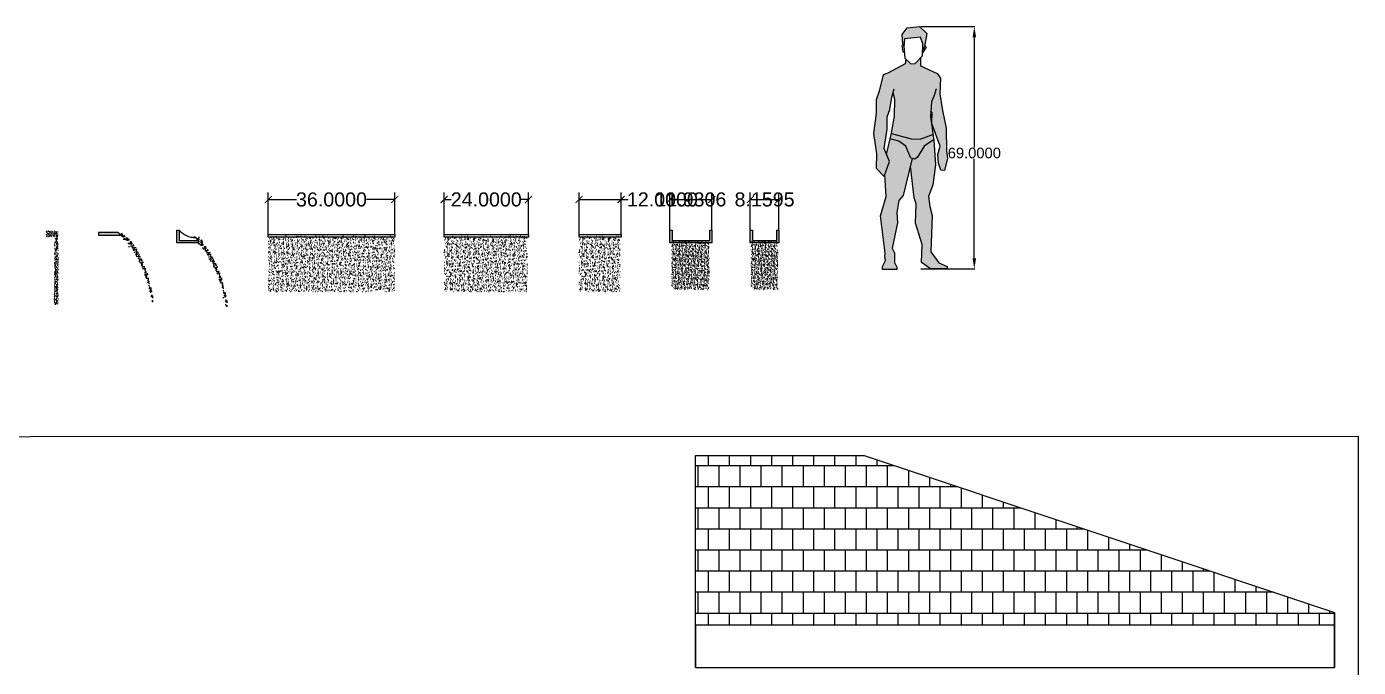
# Model space of a CAD drawing. Header units: inches. Extents: x 1 to 3312, y -950 to 1520.
# Drawn here: x 2441.6 to 2820.9, y 638.7 to 821.2 of the extents above; entities that cross this region are included whole.
import ezdxf

# ---------------------------------------------------------------- set-up
doc = ezdxf.new("R2010")
doc.units = ezdxf.units.IN
doc.header["$MEASUREMENT"] = 0
doc.styles.get("Standard").update_dxf_attribs({"font": 'arial.ttf'})
doc.dimstyles.get("Standard").update_dxf_attribs({"dimtxt": 0.18, "dimasz": 0.18, "dimexe": 0.18, "dimexo": 0.0625, "dimgap": 0.09, "dimtad": 0, "dimtih": 1, "dimtoh": 1, "dimdec": 4, "dimzin": 0, "dimdsep": 46, "dimtxsty": 'Standard', "dimcen": 0.09, "dimadec": 0, "dimazin": 0, "dimtfac": 1, "dimtdec": 4, "dimtofl": 0, "dimtmove": 0, "dimatfit": 3, "dimfxl": 1, "dimtolj": 1, "dimtzin": 0, "dimarcsym": 0})

# ---------------------------------------------------------------- blocks, each defined once
blk = doc.blocks.new('_ArchTick')
at = {"color": 0, "linetype": 'ByBlock', "const_width": 0.15}
blk.add_lwpolyline([(-0.5, -0.5), (0.5, 0.5)], dxfattribs=at)
blk = doc.blocks.new('*D98')
at = {"color": 0, "lineweight": -2, "ltscale": 0.5, "transparency": 16777216}
for p, q in [((2510.39, 762.09), (2510.39, 773.99)), ((2546.39, 762.09), (2546.39, 773.99)), ((2510.39, 771.99), (2518.45, 771.99)), ((2546.39, 771.99), (2538.33, 771.99))]:
    blk.add_line(p, q, dxfattribs=at)
at = {"layer": 'Defpoints', "color": 0, "ltscale": 0.5, "transparency": 16777216}
for p in [(2546.39, 771.99), (2510.39, 762.02), (2546.39, 762.02)]:
    blk.add_point(p, dxfattribs=at)
at = {"color": 0, "lineweight": -2, "ltscale": 0.5, "transparency": 16777216, "xscale": 2, "yscale": 2, "zscale": 2, "rotation": 180}
blk.add_blockref('_ArchTick', (2510.39, 771.99), dxfattribs=at)
at = {"color": 0, "lineweight": -2, "ltscale": 0.5, "transparency": 16777216, "xscale": 2, "yscale": 2, "zscale": 2}
blk.add_blockref('_ArchTick', (2546.39, 771.99), dxfattribs=at)
at = {"color": 0, "ltscale": 0.5, "transparency": 16777216, "insert": (2528.39, 771.99), "char_height": 4, "attachment_point": 5}
blk.add_mtext('\\A1;36.0000', dxfattribs=at)
blk = doc.blocks.new('*D71')
at = {"color": 0, "lineweight": -2, "ltscale": 0.5, "transparency": 16777216}
for p, q in [((2560.48, 762.09), (2560.48, 773.99)), ((2584.48, 762.09), (2584.48, 773.99)), ((2560.48, 771.99), (2562.5, 771.99)), ((2584.48, 771.99), (2582.45, 771.99))]:
    blk.add_line(p, q, dxfattribs=at)
at = {"layer": 'Defpoints', "color": 0, "ltscale": 0.5, "transparency": 16777216}
for p in [(2584.48, 771.99), (2560.48, 762.02), (2584.48, 762.02)]:
    blk.add_point(p, dxfattribs=at)
at = {"color": 0, "lineweight": -2, "ltscale": 0.5, "transparency": 16777216, "xscale": 2, "yscale": 2, "zscale": 2, "rotation": 180}
blk.add_blockref('_ArchTick', (2560.48, 771.99), dxfattribs=at)
at = {"color": 0, "lineweight": -2, "ltscale": 0.5, "transparency": 16777216, "xscale": 2, "yscale": 2, "zscale": 2}
blk.add_blockref('_ArchTick', (2584.48, 771.99), dxfattribs=at)
at = {"color": 0, "ltscale": 0.5, "transparency": 16777216, "insert": (2572.48, 771.99), "char_height": 4, "attachment_point": 5}
blk.add_mtext('\\A1;24.0000', dxfattribs=at)
blk = doc.blocks.new('*D72')
at = {"color": 0, "lineweight": -2, "ltscale": 0.5, "transparency": 16777216}
for p, q in [((2696.3, 821.23), (2711.67, 821.23)), ((2711.49, 818.23), (2711.49, 786.85)), ((2711.49, 755.23), (2711.49, 783.61)), ((2696.3, 752.23), (2711.67, 752.23))]:
    blk.add_line(p, q, dxfattribs=at)
at = {"color": 0, "ltscale": 0.5, "transparency": 16777216}
for points in [[(2710.99, 818.23), (2711.99, 818.23), (2711.49, 821.23)], [(2710.99, 755.23), (2711.99, 755.23), (2711.49, 752.23)]]:
    blk.add_solid(points, dxfattribs=at)
at = {"layer": 'Defpoints', "color": 0, "ltscale": 0.5, "transparency": 16777216}
for p in [(2696.24, 821.23), (2696.24, 752.23), (2711.49, 752.23)]:
    blk.add_point(p, dxfattribs=at)
at = {"color": 0, "ltscale": 0.5, "transparency": 16777216, "insert": (2711.49, 785.23), "char_height": 3, "attachment_point": 5}
blk.add_mtext('\\A1;69.0000', dxfattribs=at)
blk = doc.blocks.new('*D73')
at = {"color": 0, "lineweight": -2, "ltscale": 0.5, "transparency": 16777216}
for p, q in [((2598.89, 762.09), (2598.89, 773.99)), ((2610.89, 762.09), (2610.89, 773.99)), ((2598.89, 771.99), (2610.89, 771.99)), ((2610.89, 771.99), (2612.89, 771.99))]:
    blk.add_line(p, q, dxfattribs=at)
at = {"layer": 'Defpoints', "color": 0, "ltscale": 0.5, "transparency": 16777216}
for p in [(2610.89, 771.99), (2598.89, 762.02), (2610.89, 762.02)]:
    blk.add_point(p, dxfattribs=at)
at = {"color": 0, "lineweight": -2, "ltscale": 0.5, "transparency": 16777216, "xscale": 2, "yscale": 2, "zscale": 2, "rotation": 180}
blk.add_blockref('_ArchTick', (2598.89, 771.99), dxfattribs=at)
at = {"color": 0, "lineweight": -2, "ltscale": 0.5, "transparency": 16777216, "xscale": 2, "yscale": 2, "zscale": 2}
blk.add_blockref('_ArchTick', (2610.89, 771.99), dxfattribs=at)
at = {"color": 0, "ltscale": 0.5, "transparency": 16777216, "insert": (2622.64, 771.99), "char_height": 4, "attachment_point": 5}
blk.add_mtext('\\A1;12.0000', dxfattribs=at)
blk = doc.blocks.new('*D74')
at = {"color": 0, "lineweight": -2, "ltscale": 0.5, "transparency": 16777216}
for p, q in [((2624.79, 763.33), (2624.79, 773.99)), ((2636.72, 763.33), (2636.72, 773.99)), ((2624.79, 771.99), (2636.72, 771.99))]:
    blk.add_line(p, q, dxfattribs=at)
at = {"layer": 'Defpoints', "color": 0, "ltscale": 0.5, "transparency": 16777216}
for p in [(2636.72, 771.99), (2624.79, 763.27), (2636.72, 763.27)]:
    blk.add_point(p, dxfattribs=at)
at = {"color": 0, "lineweight": -2, "ltscale": 0.5, "transparency": 16777216, "xscale": 2, "yscale": 2, "zscale": 2, "rotation": 180}
blk.add_blockref('_ArchTick', (2624.79, 771.99), dxfattribs=at)
at = {"color": 0, "lineweight": -2, "ltscale": 0.5, "transparency": 16777216, "xscale": 2, "yscale": 2, "zscale": 2}
blk.add_blockref('_ArchTick', (2636.72, 771.99), dxfattribs=at)
at = {"color": 0, "ltscale": 0.5, "transparency": 16777216, "insert": (2630.76, 771.99), "char_height": 4, "attachment_point": 5}
blk.add_mtext('\\A1;11.9306', dxfattribs=at)
blk = doc.blocks.new('*D75')
at = {"color": 0, "lineweight": -2, "ltscale": 0.5, "transparency": 16777216}
for p, q in [((2647.67, 763.33), (2647.67, 773.99)), ((2655.83, 763.33), (2655.83, 773.99)), ((2647.67, 771.99), (2655.83, 771.99))]:
    blk.add_line(p, q, dxfattribs=at)
at = {"layer": 'Defpoints', "color": 0, "ltscale": 0.5, "transparency": 16777216}
for p in [(2655.83, 771.99), (2647.67, 763.27), (2655.83, 763.27)]:
    blk.add_point(p, dxfattribs=at)
at = {"color": 0, "lineweight": -2, "ltscale": 0.5, "transparency": 16777216, "xscale": 2, "yscale": 2, "zscale": 2, "rotation": 180}
blk.add_blockref('_ArchTick', (2647.67, 771.99), dxfattribs=at)
at = {"color": 0, "lineweight": -2, "ltscale": 0.5, "transparency": 16777216, "xscale": 2, "yscale": 2, "zscale": 2}
blk.add_blockref('_ArchTick', (2655.83, 771.99), dxfattribs=at)
at = {"color": 0, "ltscale": 0.5, "transparency": 16777216, "insert": (2651.75, 771.99), "char_height": 4, "attachment_point": 5}
blk.add_mtext('\\A1;8.1595', dxfattribs=at)

msp = doc.modelspace()

# ---------------------------------------------------------------- hatches: boundary and pattern name
at = {"ltscale": 0.5, "true_color": 0xc7c8ca}
h = msp.add_hatch(color=9, dxfattribs=at)
h.dxf.hatch_style = 1
h.paths.add_polyline_path([(2701.81801, 806.5944), (2700.87142, 807.92978), (2696.13844, 810.02581), (2696.20081, 812.39576), (2694.65094, 810.71885), (2693.43389, 810.68505), (2691.99119, 812.04119), (2691.77735, 810.65124), (2686.80773, 807.98049), (2685.52306, 807.47338), (2684.37362, 802.84183), (2683.49464, 800.40773), (2683.49464, 796.62135), (2682.75089, 790.84036), (2683.62987, 784.95795), (2683.56226, 780.96873), (2685.79352, 778.53463), (2687.34864, 782.7943), (2685.79352, 786.51307), (2686.6725, 792.05741), (2686.6725, 795.57333), (2687.41625, 797.60175), (2688.02477, 801.18529), (2688.36523, 802.37687), (2688.86995, 800.55986), (2688.73472, 795.69166), (2687.92336, 790.85726), (2687.90404, 790.77503), (2693.5015, 789.31905), (2696.07083, 789.21763), (2699.70691, 790.47145), (2699.04584, 795.50572), (2699.14937, 797.16226), (2699.45152, 796.72277), (2699.38391, 793.61253), (2701.7504, 787.18921), (2701.07426, 784.82272), (2701.2771, 782.32101), (2701.9955, 780.38344), (2703.00971, 780.28202), (2703.84643, 783.7409), (2703.57597, 785.76932), (2703.44074, 792.32787), (2702.42654, 797.3651), (2701.64898, 802.13188)])
h.paths.add_polyline_path([(2693.83039, 783.67039), (2693.40008, 783.77471), (2692.01399, 787.22302), (2690.01938, 788.6091), (2687.56127, 789.31546), (2686.50408, 784.81389), (2687.34864, 782.7943), (2685.99691, 779.09174), (2686.36824, 772.87196), (2684.7455, 767.36143), (2686.13159, 756.71224), (2685.96255, 755.69803), (2686.1992, 754.65001), (2685.32022, 752.89205), (2685.32022, 752.04688), (2689.41086, 752.04688), (2689.44467, 752.70611), (2688.76853, 754.05839), (2688.76853, 756.76295), (2688.09239, 758.11523), (2689.57989, 765.38372), (2689.37705, 768.29112), (2689.98558, 771.67182), (2691.20263, 773.15932)])
h.paths.add_polyline_path([(2699.92482, 788.81194), (2699.90364, 788.97322), (2697.18646, 787.18921), (2695.25946, 784.07897), (2694.51571, 783.50425), (2693.83039, 783.67039), (2693.28746, 781.49864), (2694.31287, 772.44938), (2694.92139, 770.75903), (2694.71855, 765.21469), (2696.67935, 759.19705), (2696.4089, 754.05839), (2699.04584, 752.23282), (2703.7112, 752.23282), (2703.77882, 752.90896), (2701.41233, 753.99078), (2699.11346, 757.10102), (2699.45152, 767.41214), (2698.843, 770.04908), (2698.43731, 772.88887), (2699.65436, 776.20195), (2700.46573, 781.91532)])
h.paths.add_polyline_path([(2697.18646, 787.18921), (2699.90364, 788.97322), (2699.70691, 790.47145), (2696.07083, 789.21763), (2693.5015, 789.31905), (2687.90404, 790.77503), (2687.56127, 789.31546), (2690.01938, 788.6091), (2692.01399, 787.22302), (2693.40008, 783.77471), (2694.51571, 783.50425), (2695.25946, 784.07897)], flags=17)
h.paths.add_polyline_path([(2697.93022, 819.23821), (2695.9018, 821.23282), (2692.38587, 820.89475), (2690.93217, 819.00156), (2691.13502, 816.22939), (2691.38338, 815.64988), (2691.64212, 817.78451), (2696.20606, 818.224), (2696.84839, 816.33081), (2696.7776, 814.56109), (2697.32169, 815.55325)])
h.paths.add_polyline_path([(2691.37167, 815.55325), (2691.38338, 815.64988), (2691.23957, 815.98542), (2690.83075, 815.7899), (2691.13502, 814.09955), (2691.56794, 813.82248)])
h.paths.add_polyline_path([(2697.72737, 815.41802), (2697.36248, 815.80028), (2697.32169, 815.55325), (2696.7776, 814.56109), (2696.74569, 813.76318)])
at = {"ltscale": 0.5}
h = msp.add_hatch(dxfattribs=at)
h.set_pattern_fill('AR-CONC', color=5, scale=0.130714)
h.set_pattern_definition([(50, (-9190.337, 2567.5364), (0.93756298, -0.08202613), [0.09803587, -1.07839453]), (355, (-9190.337, 2567.5364), (-0.1813681, 0.9832241), [0.07842869, -0.86271563]), (100.4514445, (-9190.2588, 2567.5295), (0.75619488, 0.90119796), [0.08331767, -0.91649433]), (46.1842, (-9190.337, 2567.7978), (1.39503905, -0.21635768), [0.1470538, -1.6175918]), (96.635635, (-9190.2207, 2567.7798), (1.22173859, 1.27331415), [0.12497657, -1.37474227]), (351.184164, (-9190.337, 2567.7978), (1.22173858, 1.27331415), [0.11764304, -1.29407344]), (21, (-9190.20625, 2567.73245), (0.780244, -0.526281225), [0.09803587, -1.07839453]), (326, (-9190.2063, 2567.7324), (0.31804839, 0.947876175), [0.07842869, -0.86271563]), (71.451445, (-9190.1412, 2567.6886), (1.098292385, 0.42159495), [0.08331766, -0.91649433]), (37.5, (-9190.33697, 2567.53638), (0.015894693, 0.4351405), [0, -0.852258468, 0, -0.875787076, 0, -0.86598349]), (7.5, (-9190.33697, 2567.53638), (0.343870001, 0.515553253), [0, -0.499329348, 0, -0.832651294, 0, -0.330054084]), (327.5, (-9190.62846, 2567.53638), (0.697783269, -0.029482485), [0, -0.326786222, 0, -1.019573013, 0, -1.35289496]), (317.5, (-9190.7592, 2567.5364), (0.76230882, 0.130851716), [0, -0.42482209, 0, -0.677101053, 0, -0.960751493])])
h.paths.add_polyline_path([(2450.56979, 763.12246), (2449.46752, 763.12246), (2447.81412, 763.12246), (2447.1834, 763.12246), (2447.1834, 761.40023), (2449.47739, 761.41184), (2449.40576, 742.17937), (2450.56979, 742.17937)])
at = {"ltscale": 0.5, "true_color": 0xc7c8ca}
h = msp.add_hatch(color=9, dxfattribs=at)
h.dxf.hatch_style = 1
h.paths.add_polyline_path([(2467.50435, 762.61181), (2462.05463, 762.61181), (2462.05463, 761.88361), (2468.46725, 761.88361)])
at = {"ltscale": 0.5}
h = msp.add_hatch(dxfattribs=at)
h.set_pattern_fill('AR-CONC', color=5, scale=0.175)
h.set_pattern_definition([(50, (-13135.1854, 3181.2909), (1.25520532, -0.109816236), [0.13125, -1.44375]), (355, (-13135.1854, 3181.2909), (-0.24281483, 1.31633623), [0.105, -1.155]), (100.4514445, (-13135.0808, 3181.2817), (1.01239048, 1.20651998), [0.11154534, -1.2269987]), (46.1842, (-13135.1854, 3181.6409), (1.86767233, -0.28965874), [0.196875, -2.165625]), (96.635635, (-13135.0297, 3181.6167), (1.6356584, 1.70470755), [0.1673181, -1.84049908]), (351.184164, (-13135.1854, 3181.6409), (1.6356584, 1.70470755), [0.1575, -1.7325]), (21, (-13135.0104, 3181.5534), (1.04458734, -0.70458306), [0.13125, -1.44375]), (326, (-13135.0104, 3181.5534), (0.42580183, 1.26901258), [0.105, -1.155]), (71.451445, (-13134.9233, 3181.4946), (1.47038916, 0.56442952), [0.11154533, -1.2269987]), (37.5, (-13135.18538, 3181.29086), (0.021279747, 0.582564244), [0, -1.141, 0, -1.1725, 0, -1.159375]), (7.5, (-13135.1854, 3181.29086), (0.46037169, 0.690220496), [0, -0.6685, 0, -1.11475, 0, -0.441875]), (327.5, (-13135.57563, 3181.29086), (0.934189263, -0.039471026), [0, -0.4375, 0, -1.365, 0, -1.81125]), (317.5, (-13135.7506, 3181.2909), (1.020575796, 0.17518372), [0, -0.56875, 0, -0.9065, 0, -1.28625])])
edge = h.paths.add_edge_path()
edge.add_line((2477.51057, 742.21104), (2477.66211, 742.21104))
edge.add_arc((2440.87991, 739.42942), 36.88723, 4.3247005, 27.6374151)
edge.add_line((2473.55834, 756.54047), (2472.92578, 755.72237))
edge.add_arc((2437.11849, 736.03836), 40.86101, 8.6886608, 28.798508, ccw=False)
edge = h.paths.add_edge_path()
edge.add_line((2467.50435, 762.61181), (2468.46725, 761.88361))
edge.add_line((2468.46725, 761.88361), (2468.27415, 761.88361))
edge.add_arc((2456.95264, 748.4995), 17.53029, 24.3319404, 49.7723755, ccw=False)
edge.add_line((2472.92578, 755.72237), (2473.55834, 756.54047))
edge.add_arc((2462.22201, 752.03677), 12.19818, 21.6669798, 60.1044818)
edge.add_line((2468.30183, 762.61181), (2467.50435, 762.61181))
at = {"ltscale": 0.5, "true_color": 0xc7c8ca}
h = msp.add_hatch(color=9, dxfattribs=at)
h.dxf.hatch_style = 1
h.paths.add_polyline_path([(2490.37616, 760.28414), (2484.97269, 760.28414), (2484.97269, 763.2668), (2484.37616, 763.2668), (2484.37616, 759.68761), (2490.37616, 759.68761)])
h = msp.add_hatch(color=9, dxfattribs=at)
h.dxf.hatch_style = 1
h.paths.add_polyline_path([(2636.72473, 763.2668), (2636.72473, 759.68761), (2624.79409, 759.68761), (2624.79409, 763.2668), (2625.39062, 763.2668), (2625.39062, 760.28414), (2636.1282, 760.28414), (2636.1282, 763.2668)])
h = msp.add_hatch(color=9, dxfattribs=at)
h.dxf.hatch_style = 1
h.paths.add_polyline_path([(2655.83259, 763.2668), (2655.83259, 759.68761), (2647.67307, 759.68761), (2647.67307, 763.2668), (2648.2696, 763.2668), (2648.2696, 760.28414), (2655.19549, 760.28414), (2655.19549, 763.2668)])
at = {"ltscale": 0.5}
h = msp.add_hatch(dxfattribs=at)
h.set_pattern_fill('AR-CONC', color=5, scale=0.175)
h.set_pattern_definition([(50, (-13114.0156, 3179.9261), (1.25520532, -0.109816236), [0.13125, -1.44375]), (355, (-13114.0156, 3179.9261), (-0.24281483, 1.31633623), [0.105, -1.155]), (100.4514445, (-13113.911, 3179.917), (1.01239048, 1.20651998), [0.11154534, -1.2269987]), (46.1842, (-13114.0156, 3180.2761), (1.86767233, -0.28965874), [0.196875, -2.165625]), (96.635635, (-13113.86, 3180.252), (1.6356584, 1.70470755), [0.1673181, -1.84049908]), (351.184164, (-13114.0156, 3180.276), (1.6356584, 1.70470755), [0.1575, -1.7325]), (21, (-13113.8406, 3180.1886), (1.04458734, -0.70458306), [0.13125, -1.44375]), (326, (-13113.8406, 3180.1886), (0.42580183, 1.26901258), [0.105, -1.155]), (71.451445, (-13113.7535, 3180.1299), (1.47038916, 0.56442952), [0.11154533, -1.2269987]), (37.5, (-13114.0156, 3179.9261), (0.021279747, 0.582564244), [0, -1.141, 0, -1.1725, 0, -1.159375]), (7.5, (-13114.0156, 3179.9261), (0.46037169, 0.690220496), [0, -0.6685, 0, -1.11475, 0, -0.441875]), (327.5, (-13114.40584, 3179.9261), (0.934189263, -0.039471026), [0, -0.4375, 0, -1.365, 0, -1.81125]), (317.5, (-13114.5808, 3179.9261), (1.020575796, 0.17518372), [0, -0.56875, 0, -0.9065, 0, -1.28625])])
edge = h.paths.add_edge_path()
edge.add_line((2498.68036, 740.84627), (2498.8319, 740.84627))
edge.add_arc((2462.0497, 738.06465), 36.88723, 4.3247005, 27.6374151)
edge.add_line((2494.72813, 755.17571), (2494.09557, 754.3576))
edge.add_arc((2458.28827, 734.67359), 40.86101, 8.6886608, 28.798508, ccw=False)
edge = h.paths.add_edge_path()
edge.add_arc((2490.02286, 768.0126), 6.93013, 255.1195266, 266.6295717)
edge.add_arc((2489.53845, 760.25993), 0.83806, 1.6551161, 84.730044, ccw=False)
edge.add_line((2490.37616, 760.28414), (2490.37616, 759.68761))
edge.add_line((2490.37616, 759.68761), (2490.33496, 759.68761))
edge.add_arc((2478.61892, 747.42966), 16.9565, 24.1151381, 46.2948825, ccw=False)
edge.add_line((2494.09557, 754.3576), (2494.72813, 755.17571))
edge.add_arc((2462.0497, 738.06465), 36.88723, 27.6374151, 39.3736331)
edge.add_line((2490.56447, 761.46499), (2489.8935, 761.57876))
edge.add_line((2489.8935, 761.57876), (2488.24318, 761.31487))
h = msp.add_hatch(dxfattribs=at)
h.set_pattern_fill('AR-CONC', color=5, scale=0.25)
h.set_pattern_definition([(50, (-13122.9343, 3181.2909), (1.79315046, -0.15688034), [0.1875, -2.0625]), (355, (-13122.9343, 3181.2909), (-0.34687833, 1.88048033), [0.15, -1.65]), (100.451444, (-13122.7849, 3181.2778), (1.44627212, 1.72359998), [0.15935048, -1.75285528]), (46.1842, (-13122.9343, 3181.7909), (2.66810333, -0.4137982), [0.28125, -3.09375]), (96.635635, (-13122.712, 3181.7564), (2.33665486, 2.4352965), [0.23902586, -2.6292844]), (351.184164, (-13122.9343, 3181.791), (2.33665486, 2.4352965), [0.225, -2.475]), (21, (-13122.6843, 3181.6659), (1.49226763, -1.00654723), [0.1875, -2.0625]), (326, (-13122.6843, 3181.6659), (0.60828833, 1.81287511), [0.15, -1.65]), (71.451445, (-13122.56, 3181.582), (2.10055594, 0.80632788), [0.15935047, -1.75285528]), (37.5, (-13122.9343, 3181.29086), (0.030399638, 0.832234635), [0, -1.63, 0, -1.675, 0, -1.65625]), (7.5, (-13122.9343, 3181.2909), (0.657673844, 0.98602928), [0, -0.955, 0, -1.5925, 0, -0.63125]), (327.5, (-13123.4918, 3181.29086), (1.33455609, -0.05638718), [0, -0.625, 0, -1.95, 0, -2.5875]), (317.5, (-13123.7418, 3181.2909), (1.45796542, 0.25026246), [0, -0.8125, 0, -1.295, 0, -1.8375])])
h.paths.add_polyline_path([(2546.38673, 761.62852), (2510.38673, 761.62852), (2510.38673, 745.74217), (2546.38673, 745.74217)])
h = msp.add_hatch(dxfattribs=at)
h.set_pattern_fill('AR-CONC', color=5, scale=0.25)
h.set_pattern_definition([(50, (-13131.0927, 3181.2909), (1.79315046, -0.15688034), [0.1875, -2.0625]), (355, (-13131.0927, 3181.2909), (-0.34687833, 1.88048033), [0.15, -1.65]), (100.451444, (-13130.9433, 3181.2778), (1.44627212, 1.72359998), [0.15935048, -1.75285528]), (46.1842, (-13131.0927, 3181.7909), (2.66810333, -0.4137982), [0.28125, -3.09375]), (96.635635, (-13130.8704, 3181.7564), (2.33665486, 2.4352965), [0.23902586, -2.6292844]), (351.184164, (-13131.0927, 3181.791), (2.33665486, 2.4352965), [0.225, -2.475]), (21, (-13130.8427, 3181.6659), (1.49226763, -1.00654723), [0.1875, -2.0625]), (326, (-13130.8427, 3181.6659), (0.60828833, 1.81287511), [0.15, -1.65]), (71.451445, (-13130.7184, 3181.582), (2.10055594, 0.80632788), [0.15935047, -1.75285528]), (37.5, (-13131.0927, 3181.29086), (0.030399638, 0.832234635), [0, -1.63, 0, -1.675, 0, -1.65625]), (7.5, (-13131.0927, 3181.2909), (0.657673844, 0.98602928), [0, -0.955, 0, -1.5925, 0, -0.63125]), (327.5, (-13131.6502, 3181.29086), (1.33455609, -0.05638718), [0, -0.625, 0, -1.95, 0, -2.5875]), (317.5, (-13131.9002, 3181.2909), (1.45796542, 0.25026246), [0, -0.8125, 0, -1.295, 0, -1.8375])])
h.paths.add_polyline_path([(2584.20967, 761.60396), (2560.47686, 761.60396), (2560.47686, 745.74217), (2584.20967, 745.74217)])
h = msp.add_hatch(dxfattribs=at)
h.set_pattern_fill('AR-CONC', color=5, scale=0.25)
h.set_pattern_definition([(50, (-13092.6772, 3181.2909), (1.79315046, -0.15688034), [0.1875, -2.0625]), (355, (-13092.6772, 3181.2909), (-0.34687833, 1.88048033), [0.15, -1.65]), (100.451444, (-13092.5278, 3181.2778), (1.44627212, 1.72359998), [0.15935048, -1.75285528]), (46.1842, (-13092.6772, 3181.7909), (2.66810333, -0.4137982), [0.28125, -3.09375]), (96.635635, (-13092.455, 3181.7564), (2.33665486, 2.4352965), [0.23902586, -2.6292844]), (351.184164, (-13092.6772, 3181.791), (2.33665486, 2.4352965), [0.225, -2.475]), (21, (-13092.4272, 3181.6659), (1.49226763, -1.00654723), [0.1875, -2.0625]), (326, (-13092.4272, 3181.6659), (0.60828833, 1.81287511), [0.15, -1.65]), (71.451445, (-13092.3029, 3181.582), (2.10055594, 0.80632788), [0.15935047, -1.75285528]), (37.5, (-13092.6772, 3181.29086), (0.030399638, 0.832234635), [0, -1.63, 0, -1.675, 0, -1.65625]), (7.5, (-13092.6772, 3181.2909), (0.657673844, 0.98602928), [0, -0.955, 0, -1.5925, 0, -0.63125]), (327.5, (-13093.2347, 3181.29086), (1.33455609, -0.05638718), [0, -0.625, 0, -1.95, 0, -2.5875]), (317.5, (-13093.4847, 3181.2909), (1.45796542, 0.25026246), [0, -0.8125, 0, -1.295, 0, -1.8375])])
h.paths.add_polyline_path([(2610.62517, 761.60396), (2598.89235, 761.60396), (2598.89235, 745.74217), (2610.62517, 745.74217)])
h = msp.add_hatch(dxfattribs=at)
h.set_pattern_fill('AR-CONC', color=5, scale=0.17896)
h.set_pattern_definition([(50, (-5821.2006, 802.7669), (1.28360569, -0.11230095), [0.13421967, -1.4764164]), (355, (-5821.2006, 802.7669), (-0.24830878, 1.34611975), [0.10737574, -1.18113311]), (100.451444, (-5821.0937, 802.7575), (1.0352969, 1.2338188), [0.11406917, -1.25476086]), (46.1842, (-5821.2006, 803.1248), (1.90993042, -0.29621258), [0.2013295, -2.2146246]), (96.635635, (-5821.0415, 803.1), (1.67266693, 1.7432784), [0.17110385, -1.88214235]), (351.184164, (-5821.2006, 803.1248), (1.67266693, 1.7432784), [0.1610636, -1.77169967]), (21, (-5821.0217, 803.0353), (1.06822225, -0.720525), [0.13421967, -1.4764164]), (326, (-5821.0217, 803.0353), (0.43543605, 1.29772535), [0.10737574, -1.18113311]), (71.451445, (-5820.9327, 802.9752), (1.50365829, 0.57720034), [0.11406917, -1.25476086]), (37.5, (-5821.20064, 802.76685), (0.021761224, 0.595745385), [0, -1.16681635, 0, -1.19902907, 0, -1.1856071]), (7.5, (-5821.20064, 802.76685), (0.470788094, 0.705837475), [0, -0.68362553, 0, -1.139972414, 0, -0.451872896]), (327.5, (-5821.59972, 802.76685), (0.955326297, -0.0403641), [0, -0.44739891, 0, -1.39588459, 0, -1.85223147]), (317.5, (-5821.7787, 802.76685), (1.04366742, 0.17914744), [0, -0.58161858, 0, -0.92701053, 0, -1.31535279])])
h.paths.add_polyline_path([(2635.99619, 760.32191), (2625.30256, 760.32191), (2625.30256, 746.39126), (2635.99619, 746.39126)])
h = msp.add_hatch(dxfattribs=at)
h.set_pattern_fill('AR-CONC', color=5, scale=0.17896)
h.set_pattern_definition([(50, (-5798.5986, 802.7669), (1.28360569, -0.11230095), [0.13421967, -1.4764164]), (355, (-5798.5986, 802.7669), (-0.24830878, 1.34611975), [0.10737574, -1.18113311]), (100.451444, (-5798.4917, 802.7575), (1.0352969, 1.2338188), [0.11406917, -1.25476086]), (46.1842, (-5798.5986, 803.1248), (1.90993042, -0.29621258), [0.2013295, -2.2146246]), (96.635635, (-5798.4395, 803.1), (1.67266693, 1.7432784), [0.17110385, -1.88214235]), (351.184164, (-5798.5986, 803.1248), (1.67266693, 1.7432784), [0.1610636, -1.77169967]), (21, (-5798.4197, 803.0353), (1.06822225, -0.720525), [0.13421967, -1.4764164]), (326, (-5798.4197, 803.0353), (0.43543605, 1.29772535), [0.10737574, -1.18113311]), (71.451445, (-5798.3306, 802.9752), (1.50365829, 0.57720034), [0.11406917, -1.25476086]), (37.5, (-5798.59863, 802.76685), (0.021761224, 0.595745385), [0, -1.16681635, 0, -1.19902907, 0, -1.1856071]), (7.5, (-5798.5986, 802.76685), (0.470788094, 0.705837475), [0, -0.68362553, 0, -1.139972414, 0, -0.451872896]), (327.5, (-5798.9977, 802.76685), (0.955326297, -0.0403641), [0, -0.44739891, 0, -1.39588459, 0, -1.85223147]), (317.5, (-5799.1767, 802.76685), (1.04366742, 0.17914744), [0, -0.58161858, 0, -0.92701053, 0, -1.31535279])])
h.paths.add_polyline_path([(2655.55563, 746.39126), (2655.55563, 760.32191), (2647.90458, 760.32191), (2647.90458, 746.39126)])
at = {"ltscale": 0.5, "true_color": 0x939598}
h = msp.add_hatch(dxfattribs=at)
h.set_pattern_fill('AR-B88', color=252, scale=0.75)
h.set_pattern_definition([(0, (-10672.212, -911.793), (0, 6), []), (90, (-10672.2118, -911.7928), (-3, 6), [6, -6])])
h.paths.add_polyline_path([(2680.08404, 699.07152), (2632.08404, 699.07152), (2632.08404, 650.73819), (2814.08404, 650.73819), (2814.08404, 654.40485)])

# ---------------------------------------------------------------- linework, layer by layer
at = {"color": 0, "ltscale": 0.5}
msp.add_line((2484.37616, 763.2668), (2484.97269, 763.2668), dxfattribs=at)
at = {"color": 252, "ltscale": 0.5, "true_color": 0x939598}
msp.add_line((2680.08404, 699.07152), (2814.08404, 654.40485), dxfattribs=at)
at = {"ltscale": 0.5}
msp.add_line((2814.08404, 654.40485), (2814.08404, 638.73819), dxfattribs=at)
at = {"color": 252, "linetype": 'Continuous', "true_color": 0x939598, "flags": 128}
for points in [[(2691.38338, 815.64988), (2691.13502, 816.22939), (2690.93217, 819.00156), (2692.38587, 820.89475), (2695.9018, 821.23282), (2697.93022, 819.23821), (2697.32169, 815.55325), (2696.7776, 814.56109)], [(2691.23957, 815.98542), (2690.83075, 815.7899), (2691.13502, 814.09955), (2691.56794, 813.82248)], [(2697.36248, 815.80028), (2697.72737, 815.41802), (2696.74569, 813.76318)], [(2691.99119, 812.04119), (2691.77735, 810.65124), (2686.80773, 807.98049), (2685.52306, 807.47338), (2684.37362, 802.84183), (2683.49464, 800.40773), (2683.49464, 796.62135), (2682.75089, 790.84036), (2683.62987, 784.95795), (2683.56226, 780.96873), (2685.79352, 778.53463), (2687.34864, 782.7943), (2685.79352, 786.51307), (2686.6725, 792.05741), (2686.6725, 795.57333), (2687.41625, 797.60175), (2688.02477, 801.18529), (2688.70091, 803.55178)], [(2696.20081, 812.39576), (2696.13844, 810.02581), (2700.87142, 807.92978), (2701.81801, 806.5944), (2701.64898, 802.13188), (2702.42654, 797.3651), (2703.44074, 792.32787), (2703.57597, 785.76932), (2703.84643, 783.7409), (2703.00971, 780.28202), (2701.9955, 780.38344), (2701.2771, 782.32101), (2701.07426, 784.82272), (2701.7504, 787.18921), (2699.38391, 793.61253), (2699.45152, 796.72277), (2699.14937, 797.16226)], [(2686.50408, 784.81389), (2687.92336, 790.85726), (2688.73472, 795.69166), (2688.86995, 800.55986), (2688.36523, 802.37687)], [(2700.66857, 803.48416), (2700.06005, 801.65859), (2699.3163, 799.83301), (2699.04584, 795.50572), (2699.92482, 788.81194), (2700.46573, 781.91532), (2699.65436, 776.20195), (2698.43731, 772.88887), (2698.843, 770.04908), (2699.45152, 767.41214), (2699.11346, 757.10102), (2701.41233, 753.99078), (2703.77882, 752.90896), (2703.7112, 752.23282), (2699.04584, 752.23282), (2696.4089, 754.05839), (2696.67935, 759.19705), (2694.71855, 765.21469), (2694.92139, 770.75903), (2694.31287, 772.44938), (2693.28746, 781.49864)], [(2699.90364, 788.97322), (2697.18646, 787.18921), (2695.25946, 784.07897), (2694.51571, 783.50425), (2693.40008, 783.77471), (2692.01399, 787.22302), (2690.01938, 788.6091), (2687.56127, 789.31546)], [(2687.90404, 790.77503), (2693.5015, 789.31905), (2696.07083, 789.21763), (2699.70691, 790.47145)], [(2693.83039, 783.67039), (2691.20263, 773.15932), (2689.98558, 771.67182), (2689.37705, 768.29112), (2689.57989, 765.38372), (2688.09239, 758.11523), (2688.76853, 756.76295), (2688.76853, 754.05839), (2689.44467, 752.70611), (2689.41086, 752.04688), (2685.32022, 752.04688), (2685.32022, 752.89205), (2686.1992, 754.65001), (2685.96255, 755.69803), (2686.13159, 756.71224), (2684.7455, 767.36143), (2686.36824, 772.87196), (2685.99691, 779.09174)]]:
    msp.add_lwpolyline(points, dxfattribs=at)
msp.add_lwpolyline([(2691.64212, 817.78451), (2691.37167, 815.55325), (2691.74354, 812.27397), (2693.43389, 810.68505), (2694.65094, 810.71885), (2696.71316, 812.95011), (2696.84839, 816.33081), (2696.20606, 818.224), (2691.64212, 817.78451)], close=True, dxfattribs=at)
at = {"color": 0, "ltscale": 0.5}
for points in [[(2462.05463, 761.88361), (2468.46725, 761.88361), (2467.50435, 762.61181), (2462.05463, 762.61181)], [(2636.72473, 763.2668), (2636.72473, 759.68761), (2624.79409, 759.68761), (2624.79409, 763.2668), (2625.39062, 763.2668), (2625.39062, 760.28414), (2636.1282, 760.28414), (2636.1282, 763.2668)], [(2655.83259, 763.2668), (2655.83259, 759.68761), (2647.67307, 759.68761), (2647.67307, 763.2668), (2648.2696, 763.2668), (2648.2696, 760.28414), (2655.19549, 760.28414), (2655.19549, 763.2668)], [(2510.38673, 762.02387), (2546.38673, 762.02387), (2546.38673, 761.23317), (2510.38673, 761.23317)], [(2560.47686, 762.02387), (2584.47686, 762.02387), (2584.47686, 761.23317), (2560.47686, 761.23317)], [(2598.89235, 762.02387), (2610.89235, 762.02387), (2610.89235, 761.23317), (2598.89235, 761.23317)]]:
    msp.add_lwpolyline(points, close=True, dxfattribs=at)
msp.add_lwpolyline([(2484.37616, 763.2668), (2484.97269, 763.2668, 0.191706441), (2489.61543, 761.09445, -0.379239996), (2490.37616, 760.28414), (2490.37616, 759.68761), (2484.37616, 759.68761)], format="xyb", close=True, dxfattribs=at)
for points in [[(2484.97269, 763.2668), (2484.97269, 760.28414), (2490.37616, 760.28414)], [(2820.87586, 130.94133), (2820.87586, 704.47347), (2064.43778, 704.32323), (2064.43778, 130.70266), (2820.87586, 130.8529)]]:
    msp.add_lwpolyline(points, dxfattribs=at)
at = {"color": 252, "ltscale": 0.5, "true_color": 0x939598}
for points in [[(2632.08404, 638.73819), (2632.08404, 699.07152), (2680.08404, 699.07152)], [(2814.08404, 650.73819), (2632.08404, 650.73819), (2632.08404, 638.73819), (2814.08404, 638.73819), (2814.08404, 654.40485)]]:
    msp.add_lwpolyline(points, dxfattribs=at)

# ---------------------------------------------------------------- dimensions: what is measured, and where the dimension line sits
at = {"color": 251, "ltscale": 0.5, "true_color": 0x636466}
dim = msp.add_linear_dim(base=(2711.49458, 752.23282), p1=(2696.24134, 821.23282), p2=(2696.24134, 752.23282), angle=270, dimstyle='Standard', override={"dimtxt": 3, "dimasz": 3}, dxfattribs=at)
dim.commit()
dim.dimension.update_dxf_attribs({"geometry": '*D72', "text_midpoint": (2711.49458, 785.23282), "dimtype": 161})
at = {"color": 1, "ltscale": 0.5}
for base, p1, p2, picture, middle in [((2546.38673, 771.98918), (2510.38673, 762.02387), (2546.38673, 762.02387), '*D98', (2528.38673, 771.98918)), ((2584.47686, 771.98918), (2560.47686, 762.02387), (2584.47686, 762.02387), '*D71', (2572.47686, 771.98918)), ((2610.89235, 771.98918), (2598.89235, 762.02387), (2610.89235, 762.02387), '*D73', (2622.64402, 771.98918))]:
    dim = msp.add_linear_dim(base=base, p1=p1, p2=p2, dimstyle='Standard', override={"dimtxt": 4, "dimasz": 2, "dimexe": 2, "dimblk1": 'ArchTick', "dimblk2": 'ArchTick', "dimsah": 1}, dxfattribs=at)
    dim.commit()
    dim.dimension.update_dxf_attribs({"geometry": picture, "text_midpoint": middle})
for base, p1, p2, picture, middle in [((2636.72473, 771.98918), (2624.79409, 763.2668), (2636.72473, 763.2668), '*D74', (2630.75941, 771.98918)), ((2655.83259, 771.98918), (2647.67307, 763.2668), (2655.83259, 763.2668), '*D75', (2651.75283, 771.98918))]:
    dim = msp.add_linear_dim(base=base, p1=p1, p2=p2, angle=0, dimstyle='Standard', override={"dimtxt": 4, "dimasz": 2, "dimexe": 2, "dimblk1": 'ArchTick', "dimblk2": 'ArchTick', "dimsah": 1}, dxfattribs=at)
    dim.commit()
    dim.dimension.update_dxf_attribs({"geometry": picture, "text_midpoint": middle, "dimtype": 161})

doc.saveas('drawing.dxf')
